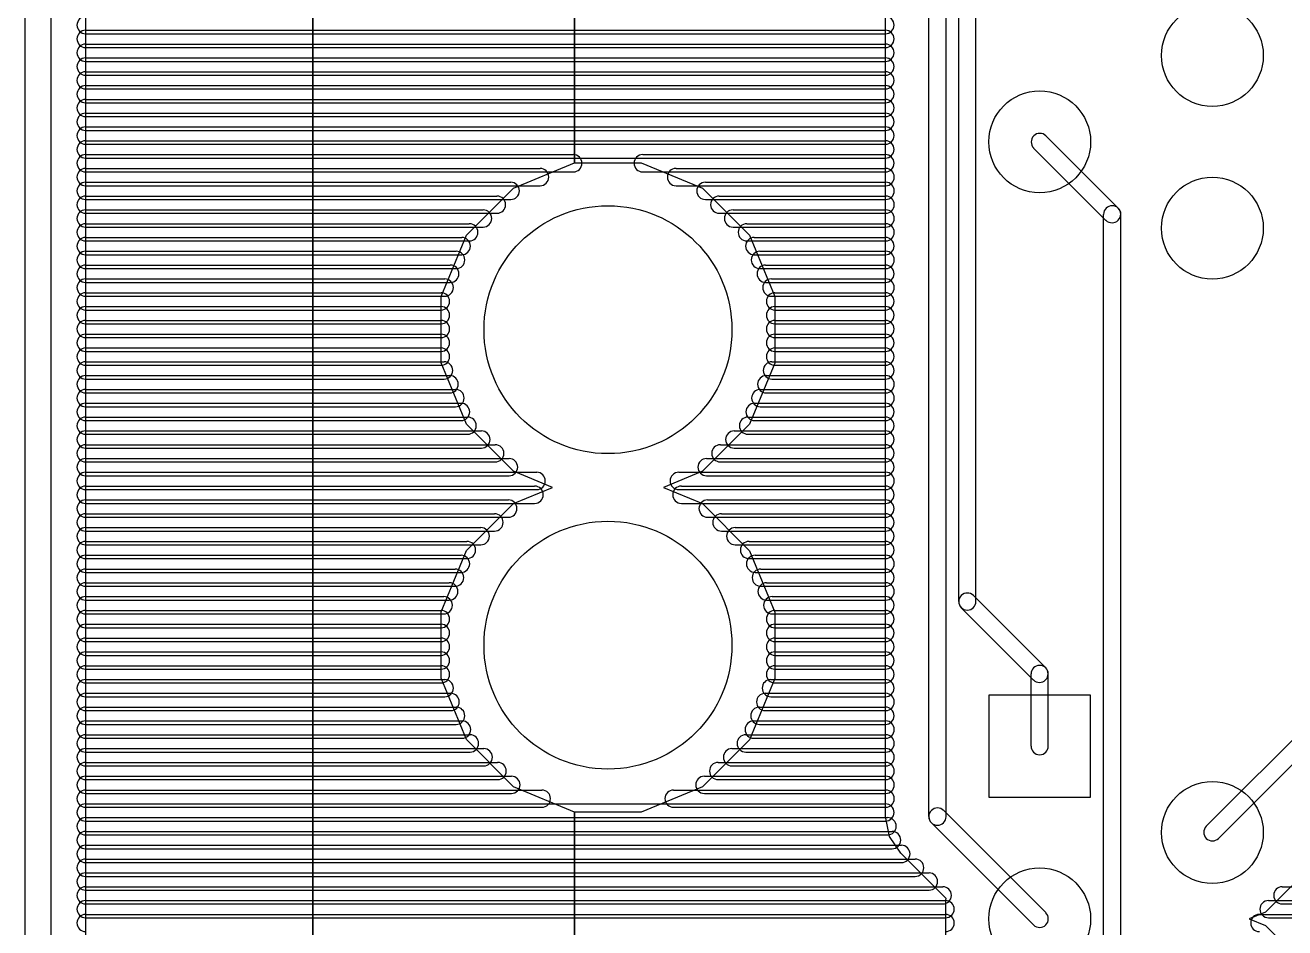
# Model space of a CAD drawing. Extents: x 4625 to 28175, y 45595 to 78045.
# Drawn here: x 4625 to 11920, y 51668 to 56896 of the extents above; entities that cross this region are included whole.
import ezdxf

# ---------------------------------------------------------------- set-up
doc = ezdxf.new("R2010")
doc.units = 0
doc.layers.add('BLACK', color=1, linetype='CONTINUOUS')

msp = doc.modelspace()

# ---------------------------------------------------------------- linework, layer by layer
at = {"layer": 'BLACK'}
for p, q in [((4625, 46470), (4625, 77970)), ((4775, 46470), (4775, 77970)), ((4975, 61519), (4975, 47281)), ((6291, 47745), (6291, 60721)), ((6291, 60721), (6291, 47745)), ((7807, 56099), (7807, 58838)), ((7807, 58838), (7807, 56099)), ((9608, 52312), (9608, 57628)), ((9858, 52312), (9858, 57628)), ((9958, 52312), (9958, 57628)), ((10031, 53558), (10031, 57476)), ((10131, 53558), (10131, 57476)), ((4975, 56866), (9607, 56866)), ((4975, 56866), (9607, 56866)), ((4975, 56866), (9607, 56866)), ((4975, 56846), (9607, 56846)), ((4975, 56846), (9607, 56846)), ((4975, 56846), (9607, 56846)), ((4975, 56786), (9607, 56786)), ((4975, 56786), (9607, 56786)), ((4975, 56786), (9607, 56786)), ((4975, 56766), (9607, 56766)), ((4975, 56766), (9607, 56766)), ((4975, 56766), (9607, 56766)), ((4975, 56706), (9607, 56706)), ((4975, 56706), (9607, 56706)), ((4975, 56706), (9607, 56706)), ((4975, 56686), (9607, 56686)), ((4975, 56686), (9607, 56686)), ((4975, 56686), (9607, 56686)), ((4975, 56626), (9607, 56626)), ((4975, 56626), (9607, 56626)), ((4975, 56626), (9607, 56626)), ((4975, 56606), (9607, 56606)), ((4975, 56606), (9607, 56606)), ((4975, 56606), (9607, 56606)), ((4975, 56546), (9607, 56546)), ((4975, 56546), (9607, 56546)), ((4975, 56546), (9607, 56546)), ((4975, 56526), (9607, 56526)), ((4975, 56526), (9607, 56526)), ((4975, 56526), (9607, 56526)), ((4975, 56466), (9607, 56466)), ((4975, 56466), (9607, 56466)), ((4975, 56466), (9607, 56466)), ((4975, 56446), (9607, 56446)), ((4975, 56446), (9607, 56446)), ((4975, 56446), (9607, 56446)), ((4975, 56386), (9607, 56386)), ((4975, 56386), (9607, 56386)), ((4975, 56386), (9607, 56386)), ((4975, 56366), (9607, 56366)), ((4975, 56366), (9607, 56366)), ((4975, 56366), (9607, 56366)), ((4975, 56306), (9607, 56306)), ((4975, 56306), (9607, 56306)), ((4975, 56306), (9607, 56306)), ((4975, 56286), (9607, 56286)), ((4975, 56286), (9607, 56286)), ((4975, 56286), (9607, 56286)), ((10536, 56255), (10955, 55836)), ((4975, 56226), (9607, 56226)), ((4975, 56226), (9607, 56226)), ((4975, 56226), (9607, 56226)), ((4975, 56206), (9607, 56206)), ((4975, 56206), (9607, 56206)), ((4975, 56206), (9607, 56206)), ((10465, 56184), (10884, 55765)), ((4975, 56146), (7799, 56146)), ((4975, 56146), (7799, 56146)), ((4975, 56146), (7799, 56146)), ((4975, 56126), (9607, 56126)), ((4975, 56126), (9607, 56126)), ((4975, 56126), (9607, 56126)), ((7453, 55952), (7807, 56099)), ((7807, 56099), (7808, 56099)), ((7808, 56099), (8193, 56099)), ((8193, 56099), (8548, 55952)), ((8201, 56146), (9607, 56146)), ((8201, 56146), (9607, 56146)), ((8201, 56146), (9607, 56146)), ((4975, 56066), (7607, 56066)), ((4975, 56066), (7607, 56066)), ((4975, 56066), (7607, 56066)), ((4975, 56046), (7799, 56046)), ((4975, 56046), (7799, 56046)), ((4975, 56046), (7799, 56046)), ((8201, 56046), (9607, 56046)), ((8201, 56046), (9607, 56046)), ((8201, 56046), (9607, 56046)), ((8394, 56066), (9608, 56066)), ((8394, 56066), (9608, 56066)), ((8394, 56066), (9608, 56066)), ((4975, 55986), (7437, 55986)), ((4975, 55986), (7437, 55986)), ((4975, 55986), (7437, 55986)), ((4975, 55966), (7607, 55966)), ((4975, 55966), (7607, 55966)), ((4975, 55966), (7607, 55966)), ((7180, 55680), (7453, 55952)), ((8394, 55966), (9608, 55966)), ((8394, 55966), (9608, 55966)), ((8394, 55966), (9608, 55966)), ((8548, 55952), (8820, 55679)), ((8564, 55986), (9608, 55986)), ((8564, 55986), (9608, 55986)), ((8564, 55986), (9608, 55986)), ((4975, 55906), (7357, 55906)), ((4975, 55906), (7357, 55906)), ((4975, 55906), (7357, 55906)), ((4975, 55886), (7437, 55886)), ((4975, 55886), (7437, 55886)), ((4975, 55886), (7437, 55886)), ((8564, 55886), (9608, 55886)), ((8564, 55886), (9608, 55886)), ((8564, 55886), (9608, 55886)), ((8644, 55906), (9608, 55906)), ((8644, 55906), (9608, 55906)), ((8644, 55906), (9608, 55906)), ((4975, 55826), (7277, 55826)), ((4975, 55826), (7277, 55826)), ((4975, 55826), (7277, 55826)), ((4975, 55806), (7357, 55806)), ((4975, 55806), (7357, 55806)), ((4975, 55806), (7357, 55806)), ((8644, 55806), (9608, 55806)), ((8644, 55806), (9608, 55806)), ((8644, 55806), (9608, 55806)), ((8724, 55826), (9608, 55826)), ((8724, 55826), (9608, 55826)), ((8724, 55826), (9608, 55826)), ((4975, 55746), (7197, 55746)), ((4975, 55746), (7197, 55746)), ((4975, 55746), (7197, 55746)), ((8804, 55746), (9608, 55746)), ((8804, 55746), (9608, 55746)), ((8804, 55746), (9608, 55746)), ((10870, 50140), (10870, 55800)), ((10970, 50140), (10970, 55800)), ((4975, 55726), (7277, 55726)), ((4975, 55726), (7277, 55726)), ((4975, 55726), (7277, 55726)), ((4975, 55666), (7153, 55666)), ((4975, 55666), (7153, 55666)), ((4975, 55666), (7153, 55666)), ((7033, 55325), (7180, 55680)), ((8724, 55726), (9608, 55726)), ((8724, 55726), (9608, 55726)), ((8724, 55726), (9608, 55726)), ((8820, 55679), (8967, 55324)), ((8847, 55666), (9607, 55666)), ((8847, 55666), (9607, 55666)), ((8847, 55666), (9607, 55666)), ((4975, 55646), (7197, 55646)), ((4975, 55646), (7197, 55646)), ((4975, 55646), (7197, 55646)), ((4975, 55586), (7121, 55586)), ((4975, 55586), (7121, 55586)), ((4975, 55586), (7121, 55586)), ((8804, 55646), (9608, 55646)), ((8804, 55646), (9608, 55646)), ((8804, 55646), (9608, 55646)), ((8880, 55586), (9608, 55586)), ((8880, 55586), (9608, 55586)), ((8880, 55586), (9608, 55586)), ((4975, 55566), (7153, 55566)), ((4975, 55566), (7153, 55566)), ((4975, 55566), (7153, 55566)), ((8847, 55566), (9607, 55566)), ((8847, 55566), (9607, 55566)), ((8847, 55566), (9607, 55566)), ((4975, 55506), (7087, 55506)), ((4975, 55506), (7087, 55506)), ((4975, 55506), (7087, 55506)), ((4975, 55486), (7121, 55486)), ((4975, 55486), (7121, 55486)), ((4975, 55486), (7121, 55486)), ((8880, 55486), (9608, 55486)), ((8880, 55486), (9608, 55486)), ((8880, 55486), (9608, 55486)), ((8913, 55506), (9607, 55506)), ((8913, 55506), (9607, 55506)), ((8913, 55506), (9607, 55506)), ((4975, 55426), (7055, 55426)), ((4975, 55426), (7055, 55426)), ((4975, 55426), (7055, 55426)), ((4975, 55406), (7087, 55406)), ((4975, 55406), (7087, 55406)), ((4975, 55406), (7087, 55406)), ((8913, 55406), (9607, 55406)), ((8913, 55406), (9607, 55406)), ((8913, 55406), (9607, 55406)), ((8946, 55426), (9608, 55426)), ((8946, 55426), (9608, 55426)), ((8946, 55426), (9608, 55426)), ((4975, 55346), (7033, 55346)), ((4975, 55346), (7033, 55346)), ((4975, 55346), (7033, 55346)), ((4975, 55326), (7055, 55326)), ((4975, 55326), (7055, 55326)), ((4975, 55326), (7055, 55326)), ((7033, 54940), (7033, 55325)), ((8946, 55326), (9608, 55326)), ((8946, 55326), (9608, 55326)), ((8946, 55326), (9608, 55326)), ((8967, 55346), (9607, 55346)), ((8967, 55346), (9607, 55346)), ((8967, 55346), (9607, 55346)), ((8967, 55324), (8967, 54939)), ((4975, 55266), (7033, 55266)), ((4975, 55266), (7033, 55266)), ((4975, 55266), (7033, 55266)), ((4975, 55246), (7033, 55246)), ((4975, 55246), (7033, 55246)), ((4975, 55246), (7033, 55246)), ((8967, 55266), (9607, 55266)), ((8967, 55266), (9607, 55266)), ((8967, 55266), (9607, 55266)), ((8967, 55246), (9607, 55246)), ((8967, 55246), (9607, 55246)), ((8967, 55246), (9607, 55246)), ((4975, 55186), (7033, 55186)), ((4975, 55186), (7033, 55186)), ((4975, 55186), (7033, 55186)), ((4975, 55166), (7033, 55166)), ((4975, 55166), (7033, 55166)), ((4975, 55166), (7033, 55166)), ((8967, 55186), (9607, 55186)), ((8967, 55186), (9607, 55186)), ((8967, 55186), (9607, 55186)), ((8967, 55166), (9607, 55166)), ((8967, 55166), (9607, 55166)), ((8967, 55166), (9607, 55166)), ((4975, 55106), (7033, 55106)), ((4975, 55106), (7033, 55106)), ((4975, 55106), (7033, 55106)), ((4975, 55086), (7033, 55086)), ((4975, 55086), (7033, 55086)), ((4975, 55086), (7033, 55086)), ((8967, 55106), (9607, 55106)), ((8967, 55106), (9607, 55106)), ((8967, 55106), (9607, 55106)), ((8967, 55086), (9607, 55086)), ((8967, 55086), (9607, 55086)), ((8967, 55086), (9607, 55086)), ((4975, 55026), (7033, 55026)), ((4975, 55026), (7033, 55026)), ((4975, 55026), (7033, 55026)), ((4975, 55006), (7033, 55006)), ((4975, 55006), (7033, 55006)), ((4975, 55006), (7033, 55006)), ((8967, 55026), (9607, 55026)), ((8967, 55026), (9607, 55026)), ((8967, 55026), (9607, 55026)), ((8967, 55006), (9607, 55006)), ((8967, 55006), (9607, 55006)), ((8967, 55006), (9607, 55006)), ((4975, 54946), (7051, 54946)), ((4975, 54946), (7051, 54946)), ((4975, 54946), (7051, 54946)), ((7180, 54585), (7033, 54940)), ((8967, 54939), (8820, 54584)), ((8949, 54946), (9607, 54946)), ((8949, 54946), (9607, 54946)), ((8949, 54946), (9607, 54946)), ((4975, 54926), (7033, 54926)), ((4975, 54926), (7033, 54926)), ((4975, 54926), (7033, 54926)), ((4975, 54866), (7083, 54866)), ((4975, 54866), (7083, 54866)), ((4975, 54866), (7083, 54866)), ((8916, 54866), (9608, 54866)), ((8916, 54866), (9608, 54866)), ((8916, 54866), (9608, 54866)), ((8967, 54926), (9607, 54926)), ((8967, 54926), (9607, 54926)), ((8967, 54926), (9607, 54926)), ((4975, 54846), (7051, 54846)), ((4975, 54846), (7051, 54846)), ((4975, 54846), (7051, 54846)), ((4975, 54786), (7117, 54786)), ((4975, 54786), (7117, 54786)), ((4975, 54786), (7117, 54786)), ((8882, 54786), (9608, 54786)), ((8882, 54786), (9608, 54786)), ((8882, 54786), (9608, 54786)), ((8949, 54846), (9607, 54846)), ((8949, 54846), (9607, 54846)), ((8949, 54846), (9607, 54846)), ((4975, 54766), (7083, 54766)), ((4975, 54766), (7083, 54766)), ((4975, 54766), (7083, 54766)), ((8916, 54766), (9608, 54766)), ((8916, 54766), (9608, 54766)), ((8916, 54766), (9608, 54766)), ((4975, 54706), (7149, 54706)), ((4975, 54706), (7149, 54706)), ((4975, 54706), (7149, 54706)), ((4975, 54686), (7117, 54686)), ((4975, 54686), (7117, 54686)), ((4975, 54686), (7117, 54686)), ((8849, 54706), (9607, 54706)), ((8849, 54706), (9607, 54706)), ((8849, 54706), (9607, 54706)), ((8882, 54686), (9608, 54686)), ((8882, 54686), (9608, 54686)), ((8882, 54686), (9608, 54686)), ((4975, 54626), (7187, 54626)), ((4975, 54626), (7187, 54626)), ((4975, 54626), (7187, 54626)), ((4975, 54606), (7149, 54606)), ((4975, 54606), (7149, 54606)), ((4975, 54606), (7149, 54606)), ((7452, 54312), (7180, 54585)), ((8820, 54584), (8547, 54312)), ((8811, 54626), (9607, 54626)), ((8811, 54626), (9607, 54626)), ((8811, 54626), (9607, 54626)), ((8849, 54606), (9607, 54606)), ((8849, 54606), (9607, 54606)), ((8849, 54606), (9607, 54606)), ((4975, 54546), (7267, 54546)), ((4975, 54546), (7267, 54546)), ((4975, 54546), (7267, 54546)), ((4975, 54526), (7187, 54526)), ((4975, 54526), (7187, 54526)), ((4975, 54526), (7187, 54526)), ((8731, 54546), (9607, 54546)), ((8731, 54546), (9607, 54546)), ((8731, 54546), (9607, 54546)), ((8811, 54526), (9607, 54526)), ((8811, 54526), (9607, 54526)), ((8811, 54526), (9607, 54526)), ((4975, 54466), (7347, 54466)), ((4975, 54466), (7347, 54466)), ((4975, 54466), (7347, 54466)), ((4975, 54446), (7267, 54446)), ((4975, 54446), (7267, 54446)), ((4975, 54446), (7267, 54446)), ((8651, 54466), (9607, 54466)), ((8651, 54466), (9607, 54466)), ((8651, 54466), (9607, 54466)), ((8731, 54446), (9607, 54446)), ((8731, 54446), (9607, 54446)), ((8731, 54446), (9607, 54446)), ((4975, 54386), (7427, 54386)), ((4975, 54386), (7427, 54386)), ((4975, 54386), (7427, 54386)), ((4975, 54366), (7347, 54366)), ((4975, 54366), (7347, 54366)), ((4975, 54366), (7347, 54366)), ((8571, 54386), (9607, 54386)), ((8571, 54386), (9607, 54386)), ((8571, 54386), (9607, 54386)), ((8651, 54366), (9607, 54366)), ((8651, 54366), (9607, 54366)), ((8651, 54366), (9607, 54366)), ((4975, 54306), (7587, 54306)), ((4975, 54306), (7587, 54306)), ((4975, 54306), (7587, 54306)), ((4975, 54286), (7427, 54286)), ((4975, 54286), (7427, 54286)), ((4975, 54286), (7427, 54286)), ((7678, 54219), (7452, 54312)), ((8547, 54312), (8321, 54219)), ((8410, 54306), (9608, 54306)), ((8410, 54306), (9608, 54306)), ((8410, 54306), (9608, 54306)), ((8571, 54286), (9607, 54286)), ((8571, 54286), (9607, 54286)), ((8571, 54286), (9607, 54286)), ((4975, 54226), (7575, 54226)), ((4975, 54226), (7575, 54226)), ((4975, 54226), (7575, 54226)), ((4975, 54206), (7587, 54206)), ((4975, 54206), (7587, 54206)), ((4975, 54206), (7587, 54206)), ((7453, 54125), (7678, 54219)), ((8321, 54219), (8548, 54125)), ((8410, 54206), (9608, 54206)), ((8410, 54206), (9608, 54206)), ((8410, 54206), (9608, 54206)), ((8425, 54226), (9607, 54226)), ((8425, 54226), (9607, 54226)), ((8425, 54226), (9607, 54226)), ((4975, 54146), (7423, 54146)), ((4975, 54146), (7423, 54146)), ((4975, 54146), (7423, 54146)), ((4975, 54126), (7575, 54126)), ((4975, 54126), (7575, 54126)), ((4975, 54126), (7575, 54126)), ((8425, 54126), (9607, 54126)), ((8425, 54126), (9607, 54126)), ((8425, 54126), (9607, 54126)), ((8577, 54146), (9607, 54146)), ((8577, 54146), (9607, 54146)), ((8577, 54146), (9607, 54146)), ((4975, 54066), (7343, 54066)), ((4975, 54066), (7343, 54066)), ((4975, 54066), (7343, 54066)), ((7180, 53853), (7453, 54125)), ((8548, 54125), (8820, 53852)), ((8657, 54066), (9607, 54066)), ((8657, 54066), (9607, 54066)), ((8657, 54066), (9607, 54066)), ((4975, 54046), (7423, 54046)), ((4975, 54046), (7423, 54046)), ((4975, 54046), (7423, 54046)), ((4975, 53986), (7263, 53986)), ((4975, 53986), (7263, 53986)), ((4975, 53986), (7263, 53986)), ((8577, 54046), (9607, 54046)), ((8577, 54046), (9607, 54046)), ((8577, 54046), (9607, 54046)), ((8737, 53986), (9607, 53986)), ((8737, 53986), (9607, 53986)), ((8737, 53986), (9607, 53986)), ((4975, 53966), (7343, 53966)), ((4975, 53966), (7343, 53966)), ((4975, 53966), (7343, 53966)), ((8657, 53966), (9607, 53966)), ((8657, 53966), (9607, 53966)), ((8657, 53966), (9607, 53966)), ((4975, 53906), (7183, 53906)), ((4975, 53906), (7183, 53906)), ((4975, 53906), (7183, 53906)), ((4975, 53886), (7263, 53886)), ((4975, 53886), (7263, 53886)), ((4975, 53886), (7263, 53886)), ((7033, 53498), (7180, 53853)), ((8737, 53886), (9607, 53886)), ((8737, 53886), (9607, 53886)), ((8737, 53886), (9607, 53886)), ((8817, 53906), (9607, 53906)), ((8817, 53906), (9607, 53906)), ((8817, 53906), (9607, 53906)), ((8820, 53852), (8967, 53497)), ((4975, 53826), (7149, 53826)), ((4975, 53826), (7149, 53826)), ((4975, 53826), (7149, 53826)), ((4975, 53806), (7183, 53806)), ((4975, 53806), (7183, 53806)), ((4975, 53806), (7183, 53806)), ((8817, 53806), (9607, 53806)), ((8817, 53806), (9607, 53806)), ((8817, 53806), (9607, 53806)), ((8852, 53826), (9608, 53826)), ((8852, 53826), (9608, 53826)), ((8852, 53826), (9608, 53826)), ((4975, 53746), (7115, 53746)), ((4975, 53746), (7115, 53746)), ((4975, 53746), (7115, 53746)), ((4975, 53726), (7149, 53726)), ((4975, 53726), (7149, 53726)), ((4975, 53726), (7149, 53726)), ((8852, 53726), (9608, 53726)), ((8852, 53726), (9608, 53726)), ((8852, 53726), (9608, 53726)), ((8885, 53746), (9607, 53746)), ((8885, 53746), (9607, 53746)), ((8885, 53746), (9607, 53746)), ((4975, 53666), (7081, 53666)), ((4975, 53666), (7081, 53666)), ((4975, 53666), (7081, 53666)), ((4975, 53646), (7115, 53646)), ((4975, 53646), (7115, 53646)), ((4975, 53646), (7115, 53646)), ((8885, 53646), (9607, 53646)), ((8885, 53646), (9607, 53646)), ((8885, 53646), (9607, 53646)), ((8918, 53666), (9608, 53666)), ((8918, 53666), (9608, 53666)), ((8918, 53666), (9608, 53666)), ((4975, 53586), (7049, 53586)), ((4975, 53586), (7049, 53586)), ((4975, 53586), (7049, 53586)), ((4975, 53566), (7081, 53566)), ((4975, 53566), (7081, 53566)), ((4975, 53566), (7081, 53566)), ((8918, 53566), (9608, 53566)), ((8918, 53566), (9608, 53566)), ((8918, 53566), (9608, 53566)), ((8951, 53586), (9607, 53586)), ((8951, 53586), (9607, 53586)), ((8951, 53586), (9607, 53586)), ((10116, 53593), (10535, 53174)), ((4975, 53506), (7033, 53506)), ((4975, 53506), (7033, 53506)), ((4975, 53506), (7033, 53506)), ((4975, 53486), (7049, 53486)), ((4975, 53486), (7049, 53486)), ((4975, 53486), (7049, 53486)), ((7033, 53113), (7033, 53498)), ((8951, 53486), (9607, 53486)), ((8951, 53486), (9607, 53486)), ((8951, 53486), (9607, 53486)), ((8967, 53506), (9607, 53506)), ((8967, 53506), (9607, 53506)), ((8967, 53506), (9607, 53506)), ((8967, 53497), (8967, 53112)), ((10045, 53522), (10464, 53103)), ((4975, 53426), (7033, 53426)), ((4975, 53426), (7033, 53426)), ((4975, 53426), (7033, 53426)), ((4975, 53406), (7033, 53406)), ((4975, 53406), (7033, 53406)), ((4975, 53406), (7033, 53406)), ((8967, 53426), (9607, 53426)), ((8967, 53426), (9607, 53426)), ((8967, 53426), (9607, 53426)), ((8967, 53406), (9607, 53406)), ((8967, 53406), (9607, 53406)), ((8967, 53406), (9607, 53406)), ((4975, 53346), (7033, 53346)), ((4975, 53346), (7033, 53346)), ((4975, 53346), (7033, 53346)), ((4975, 53326), (7033, 53326)), ((4975, 53326), (7033, 53326)), ((4975, 53326), (7033, 53326)), ((8967, 53346), (9607, 53346)), ((8967, 53346), (9607, 53346)), ((8967, 53346), (9607, 53346)), ((8967, 53326), (9607, 53326)), ((8967, 53326), (9607, 53326)), ((8967, 53326), (9607, 53326)), ((4975, 53266), (7033, 53266)), ((4975, 53266), (7033, 53266)), ((4975, 53266), (7033, 53266)), ((8967, 53266), (9607, 53266)), ((8967, 53266), (9607, 53266)), ((8967, 53266), (9607, 53266)), ((4975, 53246), (7033, 53246)), ((4975, 53246), (7033, 53246)), ((4975, 53246), (7033, 53246)), ((4975, 53186), (7033, 53186)), ((4975, 53186), (7033, 53186)), ((4975, 53186), (7033, 53186)), ((8967, 53246), (9607, 53246)), ((8967, 53246), (9607, 53246)), ((8967, 53246), (9607, 53246)), ((8967, 53186), (9607, 53186)), ((8967, 53186), (9607, 53186)), ((8967, 53186), (9607, 53186)), ((4975, 53166), (7033, 53166)), ((4975, 53166), (7033, 53166)), ((4975, 53166), (7033, 53166)), ((4975, 53106), (7055, 53106)), ((4975, 53106), (7055, 53106)), ((4975, 53106), (7055, 53106)), ((7180, 52758), (7033, 53113)), ((8967, 53112), (8820, 52757)), ((8943, 53106), (9607, 53106)), ((8943, 53106), (9607, 53106)), ((8943, 53106), (9607, 53106)), ((8967, 53166), (9607, 53166)), ((8967, 53166), (9607, 53166)), ((8967, 53166), (9607, 53166)), ((10450, 52720), (10450, 53138)), ((10550, 52720), (10550, 53138)), ((4975, 53086), (7033, 53086)), ((4975, 53086), (7033, 53086)), ((4975, 53086), (7033, 53086)), ((8967, 53086), (9607, 53086)), ((8967, 53086), (9607, 53086)), ((8967, 53086), (9607, 53086)), ((4975, 53026), (7089, 53026)), ((4975, 53026), (7089, 53026)), ((4975, 53026), (7089, 53026)), ((4975, 53006), (7055, 53006)), ((4975, 53006), (7055, 53006)), ((4975, 53006), (7055, 53006)), ((8910, 53026), (9608, 53026)), ((8910, 53026), (9608, 53026)), ((8910, 53026), (9608, 53026)), ((8943, 53006), (9607, 53006)), ((8943, 53006), (9607, 53006)), ((8943, 53006), (9607, 53006)), ((10795, 53015), (10205, 53015)), ((10205, 53015), (10205, 52425)), ((10795, 52425), (10795, 53015)), ((4975, 52946), (7121, 52946)), ((4975, 52946), (7121, 52946)), ((4975, 52946), (7121, 52946)), ((4975, 52926), (7089, 52926)), ((4975, 52926), (7089, 52926)), ((4975, 52926), (7089, 52926)), ((8877, 52946), (9607, 52946)), ((8877, 52946), (9607, 52946)), ((8877, 52946), (9607, 52946)), ((8910, 52926), (9608, 52926)), ((8910, 52926), (9608, 52926)), ((8910, 52926), (9608, 52926)), ((12117, 52908), (11465, 52256)), ((4975, 52866), (7155, 52866)), ((4975, 52866), (7155, 52866)), ((4975, 52866), (7155, 52866)), ((4975, 52846), (7121, 52846)), ((4975, 52846), (7121, 52846)), ((4975, 52846), (7121, 52846)), ((8844, 52866), (9608, 52866)), ((8844, 52866), (9608, 52866)), ((8844, 52866), (9608, 52866)), ((8877, 52846), (9607, 52846)), ((8877, 52846), (9607, 52846)), ((8877, 52846), (9607, 52846)), ((12187, 52838), (11535, 52186)), ((4975, 52786), (7201, 52786)), ((4975, 52786), (7201, 52786)), ((4975, 52786), (7201, 52786)), ((4975, 52766), (7155, 52766)), ((4975, 52766), (7155, 52766)), ((4975, 52766), (7155, 52766)), ((7452, 52485), (7180, 52758)), ((8820, 52757), (8547, 52485)), ((8798, 52786), (9608, 52786)), ((8798, 52786), (9608, 52786)), ((8798, 52786), (9608, 52786)), ((8844, 52766), (9608, 52766)), ((8844, 52766), (9608, 52766)), ((8844, 52766), (9608, 52766)), ((4975, 52706), (7281, 52706)), ((4975, 52706), (7281, 52706)), ((4975, 52706), (7281, 52706)), ((4975, 52686), (7201, 52686)), ((4975, 52686), (7201, 52686)), ((4975, 52686), (7201, 52686)), ((8718, 52706), (9608, 52706)), ((8718, 52706), (9608, 52706)), ((8718, 52706), (9608, 52706)), ((8798, 52686), (9608, 52686)), ((8798, 52686), (9608, 52686)), ((8798, 52686), (9608, 52686)), ((4975, 52626), (7361, 52626)), ((4975, 52626), (7361, 52626)), ((4975, 52626), (7361, 52626)), ((4975, 52606), (7281, 52606)), ((4975, 52606), (7281, 52606)), ((4975, 52606), (7281, 52606)), ((8638, 52626), (9608, 52626)), ((8638, 52626), (9608, 52626)), ((8638, 52626), (9608, 52626)), ((8718, 52606), (9608, 52606)), ((8718, 52606), (9608, 52606)), ((8718, 52606), (9608, 52606)), ((4975, 52546), (7441, 52546)), ((4975, 52546), (7441, 52546)), ((4975, 52546), (7441, 52546)), ((4975, 52526), (7361, 52526)), ((4975, 52526), (7361, 52526)), ((4975, 52526), (7361, 52526)), ((8558, 52546), (9608, 52546)), ((8558, 52546), (9608, 52546)), ((8558, 52546), (9608, 52546)), ((8638, 52526), (9608, 52526)), ((8638, 52526), (9608, 52526)), ((8638, 52526), (9608, 52526)), ((4975, 52466), (7617, 52466)), ((4975, 52466), (7617, 52466)), ((4975, 52466), (7617, 52466)), ((7807, 52338), (7452, 52485)), ((8547, 52485), (8192, 52338)), ((8380, 52466), (9608, 52466)), ((8380, 52466), (9608, 52466)), ((8380, 52466), (9608, 52466)), ((4975, 52446), (7441, 52446)), ((4975, 52446), (7441, 52446)), ((4975, 52446), (7441, 52446)), ((4975, 52386), (9607, 52386)), ((4975, 52386), (9607, 52386)), ((4975, 52386), (9607, 52386)), ((8558, 52446), (9608, 52446)), ((8558, 52446), (9608, 52446)), ((8558, 52446), (9608, 52446)), ((10205, 52425), (10795, 52425)), ((4975, 52366), (7617, 52366)), ((4975, 52366), (7617, 52366)), ((4975, 52366), (7617, 52366)), ((4975, 52306), (9619, 52306)), ((4975, 52306), (9619, 52306)), ((4975, 52306), (9619, 52306)), ((7807, 49599), (7807, 52338)), ((8192, 52338), (7807, 52338)), ((7807, 52338), (7807, 49599)), ((8380, 52366), (9608, 52366)), ((8380, 52366), (9608, 52366)), ((8380, 52366), (9608, 52366)), ((9631, 52197), (9608, 52312)), ((9944, 52347), (10535, 51756)), ((4975, 52286), (9607, 52286)), ((4975, 52286), (9607, 52286)), ((4975, 52286), (9607, 52286)), ((9873, 52276), (10464, 51685)), ((4975, 52226), (9645, 52226)), ((4975, 52226), (9645, 52226)), ((4975, 52226), (9645, 52226)), ((4975, 52206), (9619, 52206)), ((4975, 52206), (9619, 52206)), ((4975, 52206), (9619, 52206)), ((9696, 52100), (9631, 52197)), ((4975, 52146), (9699, 52146)), ((4975, 52146), (9699, 52146)), ((4975, 52146), (9699, 52146)), ((4975, 52126), (9645, 52126)), ((4975, 52126), (9645, 52126)), ((4975, 52126), (9645, 52126)), ((9959, 51837), (9696, 52100)), ((4975, 52066), (9779, 52066)), ((4975, 52066), (9779, 52066)), ((4975, 52066), (9779, 52066)), ((4975, 52046), (9699, 52046)), ((4975, 52046), (9699, 52046)), ((4975, 52046), (9699, 52046)), ((4975, 51986), (9859, 51986)), ((4975, 51986), (9859, 51986)), ((4975, 51986), (9859, 51986)), ((4975, 51966), (9779, 51966)), ((4975, 51966), (9779, 51966)), ((4975, 51966), (9779, 51966)), ((4975, 51906), (9939, 51906)), ((4975, 51906), (9939, 51906)), ((4975, 51906), (9939, 51906)), ((4975, 51886), (9859, 51886)), ((4975, 51886), (9859, 51886)), ((4975, 51886), (9859, 51886)), ((11961, 51912), (11808, 51759)), ((11905, 51906), (15371, 51906)), ((11905, 51906), (15371, 51906)), ((11905, 51906), (15371, 51906)), ((4975, 51826), (9955, 51826)), ((4975, 51826), (9955, 51826)), ((4975, 51826), (9955, 51826)), ((4975, 51806), (9939, 51806)), ((4975, 51806), (9939, 51806)), ((4975, 51806), (9939, 51806)), ((9956, 51828), (9959, 51837)), ((9956, 51612), (9956, 51828)), ((11825, 51826), (15519, 51826)), ((11825, 51826), (15519, 51826)), ((11825, 51826), (15519, 51826)), ((11905, 51806), (15371, 51806)), ((11905, 51806), (15371, 51806)), ((11905, 51806), (15371, 51806)), ((4975, 51746), (9955, 51746)), ((4975, 51746), (9955, 51746)), ((4975, 51746), (9955, 51746)), ((4975, 51726), (9955, 51726)), ((4975, 51726), (9955, 51726)), ((4975, 51726), (9955, 51726)), ((11808, 51759), (11714, 51720)), ((11714, 51720), (11808, 51681)), ((11772, 51746), (15384, 51746)), ((11772, 51746), (15384, 51746)), ((11772, 51746), (15384, 51746)), ((11825, 51726), (15519, 51726)), ((11825, 51726), (15519, 51726)), ((11825, 51726), (15519, 51726)), ((11808, 51681), (11961, 51528))]:
    msp.add_line(p, q, dxfattribs=at)
for centre, radius in [((11500, 56720), 295), ((10500, 56220), 295), ((11500, 55720), 295), ((8000, 55132), 718), ((8000, 53305), 718), ((11500, 52220), 295), ((10500, 51720), 295)]:
    msp.add_circle(centre, radius, dxfattribs=at)
for centre, start, end in [((4975, 56896), 90, 270), ((4975, 56896), 90, 270), ((4975, 56896), 90, 270), ((9607, 56896), 270, 450), ((9607, 56896), 270, 450), ((9607, 56896), 270, 450), ((4975, 56816), 90, 270), ((4975, 56816), 90, 270), ((4975, 56816), 90, 270), ((9607, 56816), 270, 450), ((9607, 56816), 270, 450), ((9607, 56816), 270, 450), ((4975, 56736), 90, 270), ((4975, 56736), 90, 270), ((4975, 56736), 90, 270), ((9607, 56736), 270, 450), ((9607, 56736), 270, 450), ((9607, 56736), 270, 450), ((4975, 56656), 90, 270), ((4975, 56656), 90, 270), ((4975, 56656), 90, 270), ((9607, 56656), 270, 450), ((9607, 56656), 270, 450), ((9607, 56656), 270, 450), ((4975, 56576), 90, 270), ((4975, 56576), 90, 270), ((4975, 56576), 90, 270), ((9607, 56576), 270, 450), ((9607, 56576), 270, 450), ((9607, 56576), 270, 450), ((4975, 56496), 90, 270), ((4975, 56496), 90, 270), ((4975, 56496), 90, 270), ((9607, 56496), 270, 450), ((9607, 56496), 270, 450), ((9607, 56496), 270, 450), ((4975, 56416), 90, 270), ((4975, 56416), 90, 270), ((4975, 56416), 90, 270), ((9607, 56416), 270, 450), ((9607, 56416), 270, 450), ((9607, 56416), 270, 450), ((4975, 56336), 90, 270), ((4975, 56336), 90, 270), ((4975, 56336), 90, 270), ((9607, 56336), 270, 450), ((9607, 56336), 270, 450), ((9607, 56336), 270, 450), ((4975, 56256), 90, 270), ((4975, 56256), 90, 270), ((4975, 56256), 90, 270), ((9607, 56256), 270, 450), ((9607, 56256), 270, 450), ((9607, 56256), 270, 450), ((10501, 56219), 45, 225), ((4975, 56176), 90, 270), ((4975, 56176), 90, 270), ((4975, 56176), 90, 270), ((9607, 56176), 270, 450), ((9607, 56176), 270, 450), ((9607, 56176), 270, 450), ((4975, 56096), 90, 270), ((4975, 56096), 90, 270), ((4975, 56096), 90, 270), ((7799, 56096), 270, 450), ((7799, 56096), 270, 450), ((7799, 56096), 270, 450), ((8201, 56096), 90, 270), ((8201, 56096), 90, 270), ((8201, 56096), 90, 270), ((9607, 56096), 270, 450), ((9607, 56096), 270, 450), ((9607, 56096), 270, 450), ((4975, 56016), 90, 270), ((4975, 56016), 90, 270), ((4975, 56016), 90, 270), ((7607, 56016), 270, 450), ((7607, 56016), 270, 450), ((7607, 56016), 270, 450), ((8394, 56016), 90, 270), ((8394, 56016), 90, 270), ((8394, 56016), 90, 270), ((9608, 56016), 270, 450), ((9608, 56016), 270, 450), ((9608, 56016), 270, 450), ((4975, 55936), 90, 270), ((4975, 55936), 90, 270), ((4975, 55936), 90, 270), ((7437, 55936), 270, 450), ((7437, 55936), 270, 450), ((7437, 55936), 270, 450), ((8564, 55936), 90, 270), ((8564, 55936), 90, 270), ((8564, 55936), 90, 270), ((9608, 55936), 270, 450), ((9608, 55936), 270, 450), ((9608, 55936), 270, 450), ((4975, 55856), 90, 270), ((4975, 55856), 90, 270), ((4975, 55856), 90, 270), ((7357, 55856), 270, 450), ((7357, 55856), 270, 450), ((7357, 55856), 270, 450), ((8644, 55856), 90, 270), ((8644, 55856), 90, 270), ((8644, 55856), 90, 270), ((9608, 55856), 270, 450), ((9608, 55856), 270, 450), ((9608, 55856), 270, 450), ((4975, 55776), 90, 270), ((4975, 55776), 90, 270), ((4975, 55776), 90, 270), ((7277, 55776), 270, 450), ((7277, 55776), 270, 450), ((7277, 55776), 270, 450), ((8724, 55776), 90, 270), ((8724, 55776), 90, 270), ((8724, 55776), 90, 270), ((9608, 55776), 270, 450), ((9608, 55776), 270, 450), ((9608, 55776), 270, 450), ((10920, 55800), 360, 540), ((10919, 55801), 225, 405), ((4975, 55696), 90, 270), ((4975, 55696), 90, 270), ((4975, 55696), 90, 270), ((7197, 55696), 270, 450), ((7197, 55696), 270, 450), ((7197, 55696), 270, 450), ((8804, 55696), 90, 270), ((8804, 55696), 90, 270), ((8804, 55696), 90, 270), ((9608, 55696), 270, 450), ((9608, 55696), 270, 450), ((9608, 55696), 270, 450), ((4975, 55616), 90, 270), ((4975, 55616), 90, 270), ((4975, 55616), 90, 270), ((7153, 55616), 270, 450), ((7153, 55616), 270, 450), ((7153, 55616), 270, 450), ((8847, 55616), 90, 270), ((8847, 55616), 90, 270), ((8847, 55616), 90, 270), ((9607, 55616), 270, 450), ((9607, 55616), 270, 450), ((9607, 55616), 270, 450), ((4975, 55536), 90, 270), ((4975, 55536), 90, 270), ((4975, 55536), 90, 270), ((7121, 55536), 270, 450), ((7121, 55536), 270, 450), ((7121, 55536), 270, 450), ((8880, 55536), 90, 270), ((8880, 55536), 90, 270), ((8880, 55536), 90, 270), ((9608, 55536), 270, 450), ((9608, 55536), 270, 450), ((9608, 55536), 270, 450), ((4975, 55456), 90, 270), ((4975, 55456), 90, 270), ((4975, 55456), 90, 270), ((7087, 55456), 270, 450), ((7087, 55456), 270, 450), ((7087, 55456), 270, 450), ((8913, 55456), 90, 270), ((8913, 55456), 90, 270), ((8913, 55456), 90, 270), ((9607, 55456), 270, 450), ((9607, 55456), 270, 450), ((9607, 55456), 270, 450), ((4975, 55376), 90, 270), ((4975, 55376), 90, 270), ((4975, 55376), 90, 270), ((7055, 55376), 270, 450), ((7055, 55376), 270, 450), ((7055, 55376), 270, 450), ((8946, 55376), 90, 270), ((8946, 55376), 90, 270), ((8946, 55376), 90, 270), ((9608, 55376), 270, 450), ((9608, 55376), 270, 450), ((9608, 55376), 270, 450), ((4975, 55296), 90, 270), ((4975, 55296), 90, 270), ((4975, 55296), 90, 270), ((7033, 55296), 270, 450), ((7033, 55296), 270, 450), ((7033, 55296), 270, 450), ((8967, 55296), 90, 270), ((8967, 55296), 90, 270), ((8967, 55296), 90, 270), ((9607, 55296), 270, 450), ((9607, 55296), 270, 450), ((9607, 55296), 270, 450), ((4975, 55216), 90, 270), ((4975, 55216), 90, 270), ((4975, 55216), 90, 270), ((7033, 55216), 270, 450), ((7033, 55216), 270, 450), ((7033, 55216), 270, 450), ((8967, 55216), 90, 270), ((8967, 55216), 90, 270), ((8967, 55216), 90, 270), ((9607, 55216), 270, 450), ((9607, 55216), 270, 450), ((9607, 55216), 270, 450), ((4975, 55136), 90, 270), ((4975, 55136), 90, 270), ((4975, 55136), 90, 270), ((7033, 55136), 270, 450), ((7033, 55136), 270, 450), ((7033, 55136), 270, 450), ((8967, 55136), 90, 270), ((8967, 55136), 90, 270), ((8967, 55136), 90, 270), ((9607, 55136), 270, 450), ((9607, 55136), 270, 450), ((9607, 55136), 270, 450), ((4975, 55056), 90, 270), ((4975, 55056), 90, 270), ((4975, 55056), 90, 270), ((7033, 55056), 270, 450), ((7033, 55056), 270, 450), ((7033, 55056), 270, 450), ((8967, 55056), 90, 270), ((8967, 55056), 90, 270), ((8967, 55056), 90, 270), ((9607, 55056), 270, 450), ((9607, 55056), 270, 450), ((9607, 55056), 270, 450), ((4975, 54976), 90, 270), ((4975, 54976), 90, 270), ((4975, 54976), 90, 270), ((7033, 54976), 270, 450), ((7033, 54976), 270, 450), ((7033, 54976), 270, 450), ((8967, 54976), 90, 270), ((8967, 54976), 90, 270), ((8967, 54976), 90, 270), ((9607, 54976), 270, 450), ((9607, 54976), 270, 450), ((9607, 54976), 270, 450), ((4975, 54896), 90, 270), ((4975, 54896), 90, 270), ((4975, 54896), 90, 270), ((7051, 54896), 270, 450), ((7051, 54896), 270, 450), ((7051, 54896), 270, 450), ((8949, 54896), 90, 270), ((8949, 54896), 90, 270), ((8949, 54896), 90, 270), ((9607, 54896), 270, 450), ((9607, 54896), 270, 450), ((9607, 54896), 270, 450), ((4975, 54816), 90, 270), ((4975, 54816), 90, 270), ((4975, 54816), 90, 270), ((7083, 54816), 270, 450), ((7083, 54816), 270, 450), ((7083, 54816), 270, 450), ((8916, 54816), 90, 270), ((8916, 54816), 90, 270), ((8916, 54816), 90, 270), ((9608, 54816), 270, 450), ((9608, 54816), 270, 450), ((9608, 54816), 270, 450), ((4975, 54736), 90, 270), ((4975, 54736), 90, 270), ((4975, 54736), 90, 270), ((7117, 54736), 270, 450), ((7117, 54736), 270, 450), ((7117, 54736), 270, 450), ((8882, 54736), 90, 270), ((8882, 54736), 90, 270), ((8882, 54736), 90, 270), ((9608, 54736), 270, 450), ((9608, 54736), 270, 450), ((9608, 54736), 270, 450), ((4975, 54656), 90, 270), ((4975, 54656), 90, 270), ((4975, 54656), 90, 270), ((7149, 54656), 270, 450), ((7149, 54656), 270, 450), ((7149, 54656), 270, 450), ((8849, 54656), 90, 270), ((8849, 54656), 90, 270), ((8849, 54656), 90, 270), ((9607, 54656), 270, 450), ((9607, 54656), 270, 450), ((9607, 54656), 270, 450), ((4975, 54576), 90, 270), ((4975, 54576), 90, 270), ((4975, 54576), 90, 270), ((7187, 54576), 270, 450), ((7187, 54576), 270, 450), ((7187, 54576), 270, 450), ((8811, 54576), 90, 270), ((8811, 54576), 90, 270), ((8811, 54576), 90, 270), ((9607, 54576), 270, 450), ((9607, 54576), 270, 450), ((9607, 54576), 270, 450), ((4975, 54496), 90, 270), ((4975, 54496), 90, 270), ((4975, 54496), 90, 270), ((7267, 54496), 270, 450), ((7267, 54496), 270, 450), ((7267, 54496), 270, 450), ((8731, 54496), 90, 270), ((8731, 54496), 90, 270), ((8731, 54496), 90, 270), ((9607, 54496), 270, 450), ((9607, 54496), 270, 450), ((9607, 54496), 270, 450), ((4975, 54416), 90, 270), ((4975, 54416), 90, 270), ((4975, 54416), 90, 270), ((7347, 54416), 270, 450), ((7347, 54416), 270, 450), ((7347, 54416), 270, 450), ((8651, 54416), 90, 270), ((8651, 54416), 90, 270), ((8651, 54416), 90, 270), ((9607, 54416), 270, 450), ((9607, 54416), 270, 450), ((9607, 54416), 270, 450), ((4975, 54336), 90, 270), ((4975, 54336), 90, 270), ((4975, 54336), 90, 270), ((7427, 54336), 270, 450), ((7427, 54336), 270, 450), ((7427, 54336), 270, 450), ((8571, 54336), 90, 270), ((8571, 54336), 90, 270), ((8571, 54336), 90, 270), ((9607, 54336), 270, 450), ((9607, 54336), 270, 450), ((9607, 54336), 270, 450), ((4975, 54256), 90, 270), ((4975, 54256), 90, 270), ((4975, 54256), 90, 270), ((7587, 54256), 270, 450), ((7587, 54256), 270, 450), ((7587, 54256), 270, 450), ((8410, 54256), 90, 270), ((8410, 54256), 90, 270), ((8410, 54256), 90, 270), ((9608, 54256), 270, 450), ((9608, 54256), 270, 450), ((9608, 54256), 270, 450), ((4975, 54176), 90, 270), ((4975, 54176), 90, 270), ((4975, 54176), 90, 270), ((7575, 54176), 270, 450), ((7575, 54176), 270, 450), ((7575, 54176), 270, 450), ((8425, 54176), 90, 270), ((8425, 54176), 90, 270), ((8425, 54176), 90, 270), ((9607, 54176), 270, 450), ((9607, 54176), 270, 450), ((9607, 54176), 270, 450), ((4975, 54096), 90, 270), ((4975, 54096), 90, 270), ((4975, 54096), 90, 270), ((7423, 54096), 270, 450), ((7423, 54096), 270, 450), ((7423, 54096), 270, 450), ((8577, 54096), 90, 270), ((8577, 54096), 90, 270), ((8577, 54096), 90, 270), ((9607, 54096), 270, 450), ((9607, 54096), 270, 450), ((9607, 54096), 270, 450), ((4975, 54016), 90, 270), ((4975, 54016), 90, 270), ((4975, 54016), 90, 270), ((7343, 54016), 270, 450), ((7343, 54016), 270, 450), ((7343, 54016), 270, 450), ((8657, 54016), 90, 270), ((8657, 54016), 90, 270), ((8657, 54016), 90, 270), ((9607, 54016), 270, 450), ((9607, 54016), 270, 450), ((9607, 54016), 270, 450), ((4975, 53936), 90, 270), ((4975, 53936), 90, 270), ((4975, 53936), 90, 270), ((7263, 53936), 270, 450), ((7263, 53936), 270, 450), ((7263, 53936), 270, 450), ((8737, 53936), 90, 270), ((8737, 53936), 90, 270), ((8737, 53936), 90, 270), ((9607, 53936), 270, 450), ((9607, 53936), 270, 450), ((9607, 53936), 270, 450), ((4975, 53856), 90, 270), ((4975, 53856), 90, 270), ((4975, 53856), 90, 270), ((7183, 53856), 270, 450), ((7183, 53856), 270, 450), ((7183, 53856), 270, 450), ((8817, 53856), 90, 270), ((8817, 53856), 90, 270), ((8817, 53856), 90, 270), ((9607, 53856), 270, 450), ((9607, 53856), 270, 450), ((9607, 53856), 270, 450), ((4975, 53776), 90, 270), ((4975, 53776), 90, 270), ((4975, 53776), 90, 270), ((7149, 53776), 270, 450), ((7149, 53776), 270, 450), ((7149, 53776), 270, 450), ((8852, 53776), 90, 270), ((8852, 53776), 90, 270), ((8852, 53776), 90, 270), ((9608, 53776), 270, 450), ((9608, 53776), 270, 450), ((9608, 53776), 270, 450), ((4975, 53696), 90, 270), ((4975, 53696), 90, 270), ((4975, 53696), 90, 270), ((7115, 53696), 270, 450), ((7115, 53696), 270, 450), ((7115, 53696), 270, 450), ((8885, 53696), 90, 270), ((8885, 53696), 90, 270), ((8885, 53696), 90, 270), ((9607, 53696), 270, 450), ((9607, 53696), 270, 450), ((9607, 53696), 270, 450), ((4975, 53616), 90, 270), ((4975, 53616), 90, 270), ((4975, 53616), 90, 270), ((7081, 53616), 270, 450), ((7081, 53616), 270, 450), ((7081, 53616), 270, 450), ((8918, 53616), 90, 270), ((8918, 53616), 90, 270), ((8918, 53616), 90, 270), ((9608, 53616), 270, 450), ((9608, 53616), 270, 450), ((9608, 53616), 270, 450), ((4975, 53536), 90, 270), ((4975, 53536), 90, 270), ((4975, 53536), 90, 270), ((7049, 53536), 270, 450), ((7049, 53536), 270, 450), ((7049, 53536), 270, 450), ((8951, 53536), 90, 270), ((8951, 53536), 90, 270), ((8951, 53536), 90, 270), ((9607, 53536), 270, 450), ((9607, 53536), 270, 450), ((9607, 53536), 270, 450), ((10081, 53557), 45, 225), ((10081, 53558), 180, 360), ((4975, 53456), 90, 270), ((4975, 53456), 90, 270), ((4975, 53456), 90, 270), ((7033, 53456), 270, 450), ((7033, 53456), 270, 450), ((7033, 53456), 270, 450), ((8967, 53456), 90, 270), ((8967, 53456), 90, 270), ((8967, 53456), 90, 270), ((9607, 53456), 270, 450), ((9607, 53456), 270, 450), ((9607, 53456), 270, 450), ((4975, 53376), 90, 270), ((4975, 53376), 90, 270), ((4975, 53376), 90, 270), ((7033, 53376), 270, 450), ((7033, 53376), 270, 450), ((7033, 53376), 270, 450), ((8967, 53376), 90, 270), ((8967, 53376), 90, 270), ((8967, 53376), 90, 270), ((9607, 53376), 270, 450), ((9607, 53376), 270, 450), ((9607, 53376), 270, 450), ((4975, 53296), 90, 270), ((4975, 53296), 90, 270), ((4975, 53296), 90, 270), ((7033, 53296), 270, 450), ((7033, 53296), 270, 450), ((7033, 53296), 270, 450), ((8967, 53296), 90, 270), ((8967, 53296), 90, 270), ((8967, 53296), 90, 270), ((9607, 53296), 270, 450), ((9607, 53296), 270, 450), ((9607, 53296), 270, 450), ((4975, 53216), 90, 270), ((4975, 53216), 90, 270), ((4975, 53216), 90, 270), ((7033, 53216), 270, 450), ((7033, 53216), 270, 450), ((7033, 53216), 270, 450), ((8967, 53216), 90, 270), ((8967, 53216), 90, 270), ((8967, 53216), 90, 270), ((9607, 53216), 270, 450), ((9607, 53216), 270, 450), ((9607, 53216), 270, 450), ((4975, 53136), 90, 270), ((4975, 53136), 90, 270), ((4975, 53136), 90, 270), ((7033, 53136), 270, 450), ((7033, 53136), 270, 450), ((7033, 53136), 270, 450), ((8967, 53136), 90, 270), ((8967, 53136), 90, 270), ((8967, 53136), 90, 270), ((9607, 53136), 270, 450), ((9607, 53136), 270, 450), ((9607, 53136), 270, 450), ((10500, 53138), 360, 540), ((4975, 53056), 90, 270), ((4975, 53056), 90, 270), ((4975, 53056), 90, 270), ((7055, 53056), 270, 450), ((7055, 53056), 270, 450), ((7055, 53056), 270, 450), ((8943, 53056), 90, 270), ((8943, 53056), 90, 270), ((8943, 53056), 90, 270), ((9607, 53056), 270, 450), ((9607, 53056), 270, 450), ((9607, 53056), 270, 450), ((10499, 53139), 225, 405), ((4975, 52976), 90, 270), ((4975, 52976), 90, 270), ((4975, 52976), 90, 270), ((7089, 52976), 270, 450), ((7089, 52976), 270, 450), ((7089, 52976), 270, 450), ((8910, 52976), 90, 270), ((8910, 52976), 90, 270), ((8910, 52976), 90, 270), ((9608, 52976), 270, 450), ((9608, 52976), 270, 450), ((9608, 52976), 270, 450), ((4975, 52896), 90, 270), ((4975, 52896), 90, 270), ((4975, 52896), 90, 270), ((7121, 52896), 270, 450), ((7121, 52896), 270, 450), ((7121, 52896), 270, 450), ((8877, 52896), 90, 270), ((8877, 52896), 90, 270), ((8877, 52896), 90, 270), ((9607, 52896), 270, 450), ((9607, 52896), 270, 450), ((9607, 52896), 270, 450), ((4975, 52816), 90, 270), ((4975, 52816), 90, 270), ((4975, 52816), 90, 270), ((7155, 52816), 270, 450), ((7155, 52816), 270, 450), ((7155, 52816), 270, 450), ((8844, 52816), 90, 270), ((8844, 52816), 90, 270), ((8844, 52816), 90, 270), ((9608, 52816), 270, 450), ((9608, 52816), 270, 450), ((9608, 52816), 270, 450), ((4975, 52736), 90, 270), ((4975, 52736), 90, 270), ((4975, 52736), 90, 270), ((7201, 52736), 270, 450), ((7201, 52736), 270, 450), ((7201, 52736), 270, 450), ((8798, 52736), 90, 270), ((8798, 52736), 90, 270), ((8798, 52736), 90, 270), ((9608, 52736), 270, 450), ((9608, 52736), 270, 450), ((9608, 52736), 270, 450), ((4975, 52656), 90, 270), ((4975, 52656), 90, 270), ((4975, 52656), 90, 270), ((7281, 52656), 270, 450), ((7281, 52656), 270, 450), ((7281, 52656), 270, 450), ((8718, 52656), 90, 270), ((8718, 52656), 90, 270), ((8718, 52656), 90, 270), ((9608, 52656), 270, 450), ((9608, 52656), 270, 450), ((9608, 52656), 270, 450), ((10500, 52720), 180, 360), ((4975, 52576), 90, 270), ((4975, 52576), 90, 270), ((4975, 52576), 90, 270), ((7361, 52576), 270, 450), ((7361, 52576), 270, 450), ((7361, 52576), 270, 450), ((8638, 52576), 90, 270), ((8638, 52576), 90, 270), ((8638, 52576), 90, 270), ((9608, 52576), 270, 450), ((9608, 52576), 270, 450), ((9608, 52576), 270, 450), ((4975, 52496), 90, 270), ((4975, 52496), 90, 270), ((4975, 52496), 90, 270), ((7441, 52496), 270, 450), ((7441, 52496), 270, 450), ((7441, 52496), 270, 450), ((8558, 52496), 90, 270), ((8558, 52496), 90, 270), ((8558, 52496), 90, 270), ((9608, 52496), 270, 450), ((9608, 52496), 270, 450), ((9608, 52496), 270, 450), ((4975, 52416), 90, 270), ((4975, 52416), 90, 270), ((4975, 52416), 90, 270), ((7617, 52416), 270, 450), ((7617, 52416), 270, 450), ((7617, 52416), 270, 450), ((8380, 52416), 90, 270), ((8380, 52416), 90, 270), ((8380, 52416), 90, 270), ((9608, 52416), 270, 450), ((9608, 52416), 270, 450), ((9608, 52416), 270, 450), ((4975, 52336), 90, 270), ((4975, 52336), 90, 270), ((4975, 52336), 90, 270), ((9607, 52336), 270, 450), ((9607, 52336), 270, 450), ((9607, 52336), 270, 450), ((4975, 52256), 90, 270), ((4975, 52256), 90, 270), ((4975, 52256), 90, 270), ((9619, 52256), 270, 450), ((9619, 52256), 270, 450), ((9619, 52256), 270, 450), ((9908, 52312), 45, 225), ((9908, 52312), 180, 360), ((11500, 52221), 135, 315), ((4975, 52176), 90, 270), ((4975, 52176), 90, 270), ((4975, 52176), 90, 270), ((9645, 52176), 270, 450), ((9645, 52176), 270, 450), ((9645, 52176), 270, 450), ((4975, 52096), 90, 270), ((4975, 52096), 90, 270), ((4975, 52096), 90, 270), ((9699, 52096), 270, 450), ((9699, 52096), 270, 450), ((9699, 52096), 270, 450), ((4975, 52016), 90, 270), ((4975, 52016), 90, 270), ((4975, 52016), 90, 270), ((9779, 52016), 270, 450), ((9779, 52016), 270, 450), ((9779, 52016), 270, 450), ((4975, 51936), 90, 270), ((4975, 51936), 90, 270), ((4975, 51936), 90, 270), ((9859, 51936), 270, 450), ((9859, 51936), 270, 450), ((9859, 51936), 270, 450), ((4975, 51856), 90, 270), ((4975, 51856), 90, 270), ((4975, 51856), 90, 270), ((9939, 51856), 270, 450), ((9939, 51856), 270, 450), ((9939, 51856), 270, 450), ((11905, 51856), 90, 270), ((11905, 51856), 90, 270), ((11905, 51856), 90, 270), ((4975, 51776), 90, 270), ((4975, 51776), 90, 270), ((4975, 51776), 90, 270), ((9955, 51776), 270, 450), ((9955, 51776), 270, 450), ((9955, 51776), 270, 450), ((11825, 51776), 90, 270), ((11825, 51776), 90, 270), ((11825, 51776), 90, 270), ((4975, 51696), 90, 270), ((4975, 51696), 90, 270), ((4975, 51696), 90, 270), ((9955, 51696), 270, 450), ((9955, 51696), 270, 450), ((9955, 51696), 270, 450), ((10500, 51720), 225, 405), ((11772, 51696), 90, 270), ((11772, 51696), 90, 270), ((11772, 51696), 90, 270)]:
    msp.add_arc(centre, 50, start, end, dxfattribs=at)

doc.saveas('drawing.dxf')
